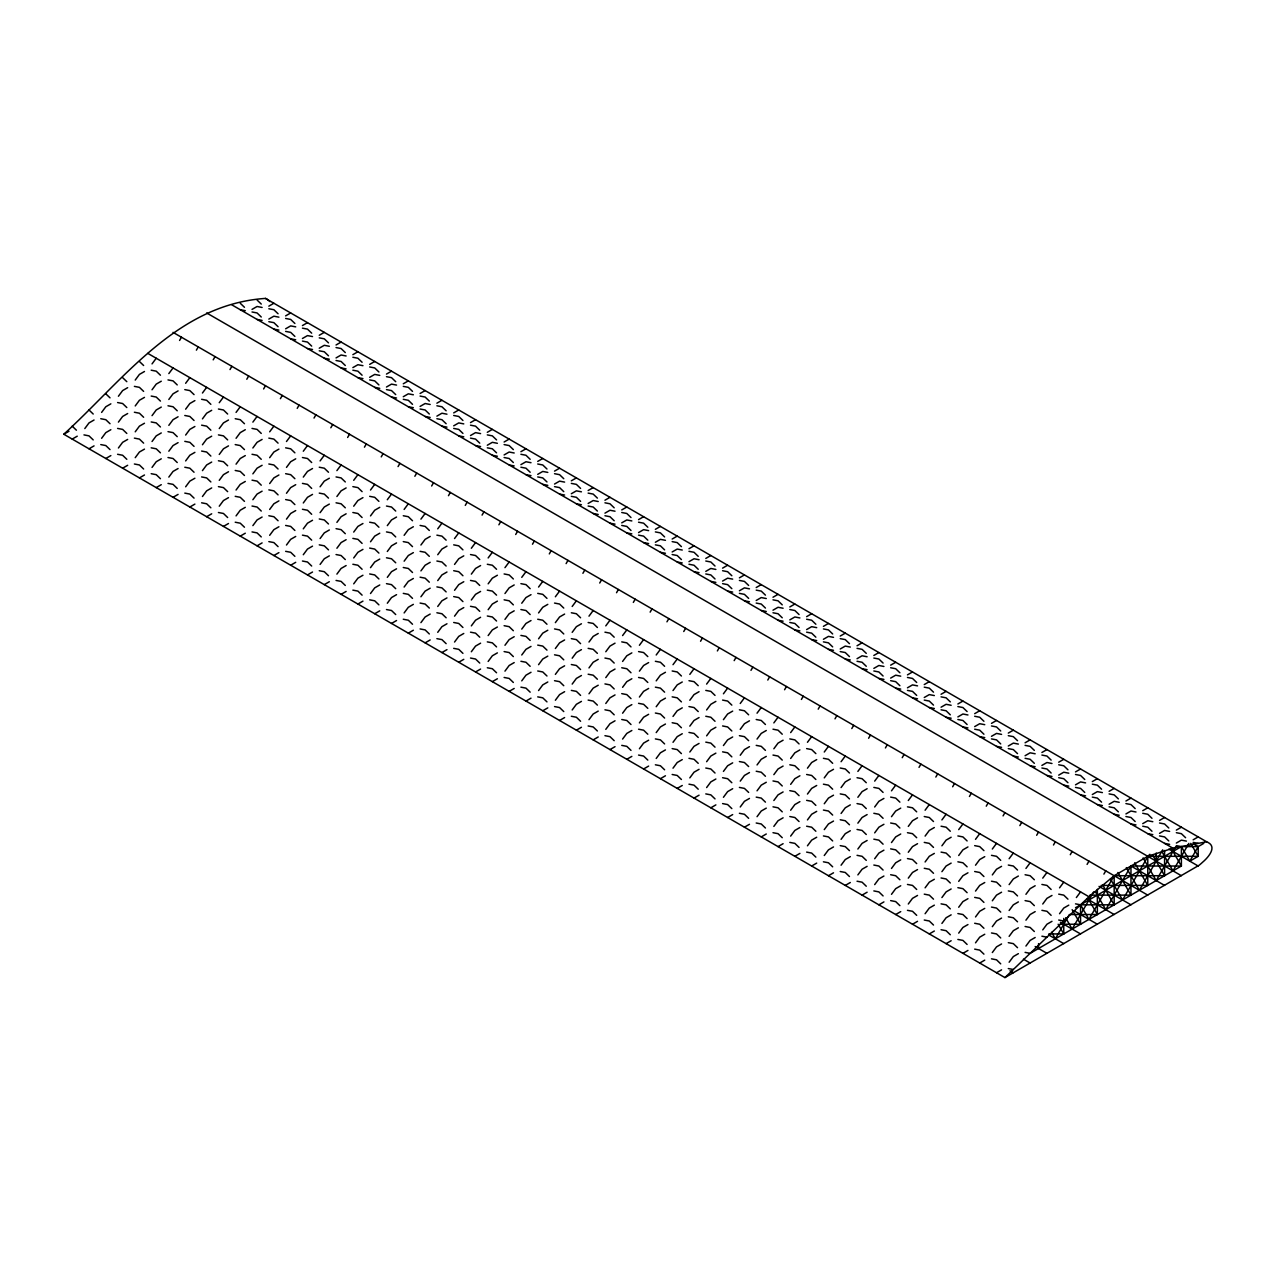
<?xml version="1.0" encoding="UTF-8"?>
<svg xmlns="http://www.w3.org/2000/svg" width="1276" height="1276" viewBox="0 0 1276 1276"><rect width="100%" height="100%" fill="white"/><g stroke="black" fill="none" stroke-linecap="round" stroke-linejoin="round"><path stroke-width="1.5" d="M179.581 340.453L181.447 337.215M196.376 350.15L198.243 346.912M213.188 359.848L215.054 356.626M229.999 369.561L231.865 366.324M246.794 379.259L248.661 376.021M263.606 388.957L265.472 385.735M280.401 398.67L282.283 395.432M297.212 408.368L299.078 405.13M314.024 418.065L315.89 414.844M330.819 427.779L332.701 424.541M347.63 437.477L349.496 434.239M364.442 447.174L366.308 443.952M381.237 456.888L383.103 453.65M398.048 466.585L399.914 463.347M414.86 476.283L416.726 473.045M431.655 485.996L433.521 482.759M448.466 495.694L450.332 492.456M465.277 505.392L467.144 502.154M482.073 515.105L483.939 511.867M498.884 524.803L500.75 521.565M515.695 534.5L517.562 531.263M532.491 544.214L534.357 540.976M549.302 553.912L551.168 550.674M566.113 563.609L567.98 560.371M582.909 573.307L584.775 570.085M599.72 583.02L601.586 579.783M616.531 592.718L618.397 589.48M633.327 602.416L635.193 599.194M650.138 612.129L652.004 608.891M666.949 621.827L668.815 618.589M683.745 631.524L685.611 628.302M700.556 641.238L702.422 638M717.367 650.935L719.233 647.698M734.163 660.633L736.029 657.411M750.974 670.347L752.84 667.109M767.785 680.044L769.651 676.806M784.58 689.742L786.447 686.52M801.392 699.455L803.258 696.217M818.203 709.153L820.069 705.915M834.998 718.851L836.865 715.629M851.81 728.564L853.676 725.326M868.605 738.262L870.487 735.024M885.416 747.959L887.283 744.737M902.228 757.673L904.094 754.435M919.023 767.37L920.905 764.133M935.834 777.068L937.7 773.846M952.646 786.782L954.512 783.544M969.441 796.479L971.307 793.241M986.252 806.177L988.118 802.939M1003.064 815.89L1004.93 812.653M1019.859 825.588L1021.725 822.35M1036.67 835.286L1038.536 832.048M1053.482 844.999L1055.348 841.761M1070.277 854.697L1072.143 851.459M1087.088 864.394L1088.954 861.156M1093.628 891.892L1072.143 929.087L1065.62 917.763M1103.899 874.108L1105.766 870.87M269.954 301.63L266.923 299.11A45.84 26.461 -60 0 0 265.472 298.409C177.157 304.422 123.931 379.323 63.8 434.239L1004.93 977.591L1199.233 865.176A56.128 32.41 -60 0 0 1202.63 862.193C1207.686 857.919 1217.416 847.328 1208.053 842.463A45.84 26.461 -60 0 0 1206.602 841.761L1172.979 848.221L1147.778 856.308L1114.171 875.719L1088.954 919.374L1080.549 904.828L1075.508 903.855M1162.707 849.848L1139.372 890.265L1126.309 867.632M1175.786 846.61L1156.184 880.568L1143.105 857.935M1188.865 843.372L1172.979 870.87L1161.782 851.459M1176.344 845.637L1181.385 846.61L1189.79 861.156L1198.196 846.61L1203.794 843.372M84.806 428.576L89.001 422.914L94.057 420.011M101.617 412.403L105.812 406.757L110.852 403.838M118.413 396.246L122.624 390.584L127.664 387.665M135.224 380.073L139.419 374.41L144.475 371.491M152.035 363.899L156.23 358.237M101.617 438.29L105.812 432.628L110.852 429.709M118.413 422.117L122.624 416.455L127.664 413.536M135.224 405.943L139.419 400.281L144.475 397.378M152.035 389.77L156.23 384.108L161.27 381.205M168.831 373.597L173.042 367.935M118.413 447.988L122.624 442.325L127.664 439.423M135.224 431.814L139.419 426.152L144.475 423.249M152.035 415.641L156.23 409.979L161.27 407.076M168.831 399.468L173.042 393.821L178.082 390.903M185.642 383.294L189.837 377.648M135.224 457.685L139.419 452.023L144.475 449.12M152.035 441.512L156.23 435.866L161.27 432.947M168.831 425.355L173.042 419.692L178.082 416.774M185.642 409.181L189.837 403.519L194.893 400.6M202.453 393.008L206.648 387.346M152.035 467.399L156.23 461.737L161.27 458.818M168.831 451.225L173.042 445.563L178.082 442.644M185.642 435.052L189.837 429.39L194.893 426.487M202.453 418.879L206.648 413.217L211.688 410.314M219.249 402.706L223.459 397.043M168.831 477.096L173.042 471.434L178.082 468.531M185.642 460.923L189.837 455.261L194.893 452.358M202.453 444.75L206.648 439.088L211.688 436.185M219.249 428.576L223.459 422.914L228.5 420.011M236.06 412.403L240.255 406.757M185.642 486.794L189.837 481.132L194.893 478.229M202.453 470.621L206.648 464.974L211.688 462.056M219.249 454.463L223.459 448.801L228.5 445.882M236.06 438.29L240.255 432.628L245.295 429.709M252.871 422.117L257.066 416.455M202.453 496.508L206.648 490.845L211.688 487.926M219.249 480.334L223.459 474.672L228.5 471.753M236.06 464.161L240.255 458.499L245.295 455.596M252.871 447.988L257.066 442.325L262.106 439.423M269.667 431.814L273.877 426.152M219.249 506.205L223.459 500.543L228.5 497.64M236.06 490.032L240.255 484.37L245.295 481.467M252.871 473.859L257.066 468.196L262.106 465.293M269.667 457.685L273.877 452.023L278.918 449.12M286.478 441.512L290.673 435.866M236.06 515.903L240.255 510.24L245.295 507.338M252.871 499.729L257.066 494.083L262.106 491.164M269.667 483.572L273.877 477.91L278.918 474.991M286.478 467.399L290.673 461.737L295.713 458.818M303.289 451.225L307.484 445.563M252.871 525.616L257.066 519.954L262.106 517.035M269.667 509.443L273.877 503.781L278.918 500.862M286.478 493.27L290.673 487.607L295.713 484.689M303.289 477.096L307.484 471.434L312.524 468.531M320.085 460.923L324.295 455.261M269.667 535.314L273.877 529.652L278.918 526.749M286.478 519.141L290.673 513.478L295.713 510.575M303.289 502.967L307.484 497.305L312.524 494.402M320.085 486.794L324.295 481.132L329.336 478.229M336.896 470.621L341.091 464.974M286.478 545.011L290.673 539.349L295.713 536.446M303.289 528.838L307.484 523.192L312.524 520.273M320.085 512.665L324.295 507.019L329.336 504.1M336.896 496.508L341.091 490.845L346.131 487.926M353.707 480.334L357.902 474.672M303.289 554.725L307.484 549.063L312.524 546.144M320.085 538.552L324.295 532.889L329.336 529.971M336.896 522.378L341.091 516.716L346.131 513.797M353.707 506.205L357.902 500.543L362.942 497.64M370.503 490.032L374.713 484.37M320.085 564.423L324.295 558.76L329.336 555.857M336.896 548.249L341.091 542.587L346.131 539.684M353.707 532.076L357.902 526.414L362.942 523.511M370.503 515.903L374.713 510.24L379.754 507.338M387.314 499.729L391.509 494.083M336.896 574.12L341.091 568.458L346.131 565.555M353.707 557.947L357.902 552.285L362.942 549.382M370.503 541.774L374.713 536.127L379.754 533.208M387.314 525.616L391.509 519.954L396.549 517.035M404.125 509.443L408.32 503.781M353.707 583.834L357.902 578.172L362.942 575.253M370.503 567.66L374.713 561.998L379.754 559.079M387.314 551.487L391.509 545.825L396.549 542.906M404.125 535.314L408.32 529.652L413.36 526.749M420.92 519.141L425.131 513.478M370.503 593.531L374.713 587.869L379.754 584.966M387.314 577.358L391.509 571.696L396.549 568.793M404.125 561.185L408.32 555.523L413.36 552.62M420.92 545.011L425.131 539.349L430.171 536.446M437.732 528.838L441.927 523.176M387.314 603.229L391.509 597.567L396.549 594.664M404.125 587.056L408.32 581.393L413.36 578.491M420.92 570.882L425.131 565.236L430.171 562.317M437.732 554.725L441.927 549.063L446.967 546.144M454.543 538.552L458.738 532.889M404.125 612.943L408.32 607.28L413.36 604.361M420.92 596.769L425.131 591.107L430.171 588.188M437.732 580.596L441.927 574.934L446.967 572.015M454.543 564.423L458.738 558.76L463.778 555.857M471.338 548.249L475.549 542.587M420.92 622.64L425.131 616.978L430.171 614.059M437.732 606.467L441.927 600.805L446.967 597.902M454.543 590.294L458.738 584.631L463.778 581.728M471.338 574.12L475.549 568.458L480.589 565.555M488.15 557.947L492.345 552.285M437.732 632.338L441.927 626.675L446.967 623.773M454.543 616.164L458.738 610.502L463.778 607.599M471.338 599.991L475.549 594.345L480.589 591.426M488.15 583.834L492.345 578.172L497.385 575.253M504.961 567.66L509.156 561.998M454.543 642.035L458.738 636.389L463.778 633.47M471.338 625.878L475.549 620.216L480.589 617.297M488.15 609.705L492.345 604.042L497.385 601.124M504.961 593.531L509.156 587.869L514.196 584.95M521.756 577.358L525.967 571.696M471.338 651.749L475.549 646.087L480.589 643.168M488.15 635.576L492.345 629.913L497.385 627.01M504.961 619.402L509.156 613.74L514.196 610.837M521.756 603.229L525.967 597.567L531.007 594.664M538.568 587.056L542.763 581.393M488.15 661.447L492.345 655.784L497.385 652.881M504.961 645.273L509.156 639.611L514.196 636.708M521.756 629.1L525.967 623.454L531.007 620.535M538.568 612.927L542.763 607.28L547.803 604.361M555.363 596.769L559.574 591.107M504.961 671.144L509.156 665.498L514.196 662.579M521.756 654.987L525.967 649.325L531.007 646.406M538.568 638.813L542.763 633.151L547.803 630.232M555.363 622.64L559.574 616.978L564.614 614.059M572.174 606.467L576.385 600.805M521.756 680.858L525.967 675.195L531.007 672.277M538.568 664.684L542.763 659.022L547.803 656.119M555.363 648.511L559.574 642.849L564.614 639.946M572.174 632.338L576.385 626.675L581.425 623.773M588.986 616.164L593.18 610.502M538.568 690.555L542.763 684.893L547.803 681.99M555.363 674.382L559.574 668.72L564.614 665.817M572.174 658.209L576.385 652.546L581.425 649.644M588.986 642.035L593.18 636.389L598.221 633.47M605.781 625.878L609.992 620.216M555.363 700.253L559.574 694.607L564.614 691.688M572.174 684.095L576.385 678.433L581.425 675.514M588.986 667.922L593.18 662.26L598.221 659.341M605.781 651.749L609.992 646.087L615.032 643.168M622.592 635.576L626.803 629.913M572.174 709.966L576.385 704.304L581.425 701.385M588.986 693.793L593.18 688.131L598.221 685.228M605.781 677.62L609.992 671.958L615.032 669.055M622.592 661.447L626.803 655.784L631.843 652.881M639.404 645.273L643.598 639.611M588.986 719.664L593.18 714.002L598.221 711.099M605.781 703.491L609.992 697.828L615.032 694.926M622.592 687.317L626.803 681.655L631.843 678.752M639.404 671.144L643.598 665.498L648.639 662.579M656.199 654.987L660.41 649.325M605.781 729.362L609.992 723.715L615.032 720.796M622.592 713.204L626.803 707.542L631.843 704.623M639.404 697.031L643.598 691.369L648.639 688.45M656.199 680.858L660.41 675.195L665.45 672.277M673.01 664.684L677.205 659.022M622.592 739.075L626.803 733.413L631.843 730.494M639.404 722.902L643.598 717.24L648.639 714.321M656.199 706.729L660.41 701.066L665.45 698.163M673.01 690.555L677.205 684.893L682.261 681.99M689.822 674.382L694.016 668.72M639.404 748.773L643.598 743.111L648.639 740.208M656.199 732.599L660.41 726.937L665.45 724.034M673.01 716.426L677.205 710.764L682.261 707.861M689.822 700.253L694.016 694.607L699.057 691.688M706.617 684.095L710.828 678.433M656.199 758.47L660.41 752.808L665.45 749.905M673.01 742.297L677.205 736.651L682.261 733.732M689.822 726.14L694.016 720.477L699.057 717.559M706.617 709.966L710.828 704.304L715.868 701.385M723.428 693.793L727.623 688.131M673.01 768.184L677.205 762.522L682.261 759.603M689.822 752.011L694.016 746.348L699.057 743.43M706.617 735.837L710.828 730.175L715.868 727.272M723.428 719.664L727.623 714.002L732.679 711.099M740.24 703.491L744.434 697.828M689.822 777.881L694.016 772.219L699.057 769.316M706.617 761.708L710.828 756.046L715.868 753.143M723.428 745.535L727.623 739.873L732.679 736.97M740.24 729.362L744.434 723.715L749.475 720.796M757.035 713.188L761.246 707.542M706.617 787.579L710.828 781.917L715.868 779.014M723.428 771.406L727.623 765.76L732.679 762.841M740.24 755.248L744.434 749.586L749.475 746.667M757.035 739.075L761.246 733.413L766.286 730.494M773.846 722.902L778.041 717.24M723.428 797.293L727.623 791.63L732.679 788.712M740.24 781.119L744.434 775.457L749.475 772.538M757.035 764.946L761.246 759.284L766.286 756.381M773.846 748.773L778.041 743.111L783.097 740.208M790.657 732.599L794.852 726.937M740.24 806.99L744.434 801.328L749.475 798.425M757.035 790.817L761.246 785.155L766.286 782.252M773.846 774.644L778.041 768.981L783.097 766.078M790.657 758.47L794.852 752.808L799.893 749.905M807.453 742.297L811.664 736.651M757.035 816.688L761.246 811.026L766.286 808.123M773.846 800.515L778.041 794.868L783.097 791.949M790.657 784.357L794.852 778.695L799.893 775.776M807.453 768.184L811.664 762.522L816.704 759.603M824.264 752.011L828.459 746.348M773.846 826.401L778.041 820.739L783.097 817.82M790.657 810.228L794.852 804.566L799.893 801.647M807.453 794.055L811.664 788.393L816.704 785.49M824.264 777.881L828.459 772.219L833.515 769.316M841.075 761.708L845.27 756.046M790.657 836.099L794.852 830.437L799.893 827.534M807.453 819.926L811.664 814.263L816.704 811.361M824.264 803.752L828.459 798.09L833.515 795.187M841.075 787.579L845.27 781.917L850.31 779.014M857.871 771.406L862.082 765.76M807.453 845.797L811.664 840.134L816.704 837.231M824.264 829.623L828.459 823.977L833.515 821.058M841.075 813.466L845.27 807.804L850.31 804.885M857.871 797.293L862.082 791.63L867.122 788.712M874.682 781.119L878.877 775.457M824.264 855.51L828.459 849.848L833.515 846.929M841.075 839.337L845.27 833.675L850.31 830.756M857.871 823.164L862.082 817.501L867.122 814.582M874.682 806.99L878.877 801.328L883.917 798.425M891.493 790.817L895.688 785.155M841.075 865.208L845.27 859.545L850.31 856.643M857.871 849.034L862.082 843.372L867.122 840.469M874.682 832.861L878.877 827.199L883.917 824.296M891.493 816.688L895.688 811.026L900.728 808.123M908.289 800.515L912.5 794.868M857.871 874.905L862.082 869.243L867.122 866.34M874.682 858.732L878.877 853.086L883.917 850.167M891.493 842.559L895.688 836.912L900.728 833.994M908.289 826.401L912.5 820.739L917.54 817.82M925.1 810.228L929.295 804.566M874.682 884.619L878.877 878.957L883.917 876.038M891.493 868.446L895.688 862.783L900.728 859.865M908.289 852.272L912.5 846.61L917.54 843.691M925.1 836.099L929.295 830.437L934.335 827.534M941.911 819.926L946.106 814.263M891.493 894.317L895.688 888.654L900.728 885.751M908.289 878.143L912.5 872.481L917.54 869.578M925.1 861.97L929.295 856.308L934.335 853.405M941.911 845.797L946.106 840.134L951.146 837.231M958.707 829.623L962.917 823.977M908.289 904.014L912.5 898.352L917.54 895.449M925.1 887.841L929.295 882.179L934.335 879.276M941.911 871.668L946.106 866.021L951.146 863.102M958.707 855.51L962.917 849.848L967.958 846.929M975.518 839.337L979.713 833.675M925.1 913.728L929.295 908.065L934.335 905.147M941.911 897.554L946.106 891.892L951.146 888.973M958.707 881.381L962.917 875.719L967.958 872.8M975.518 865.208L979.713 859.545L984.753 856.643M992.329 849.034L996.524 843.372M941.911 923.425L946.106 917.763L951.146 914.844M958.707 907.252L962.917 901.59L967.958 898.687M975.518 891.079L979.713 885.416L984.753 882.513M992.329 874.905L996.524 869.243L1001.564 866.34M1009.125 858.732L1013.335 853.07M958.707 933.123L962.917 927.461L967.958 924.558M975.518 916.95L979.713 911.287L984.753 908.384M992.329 900.776L996.524 895.13L1001.564 892.211M1009.125 884.619L1013.335 878.957L1018.376 876.038M1025.936 868.446L1030.131 862.783M975.518 942.836L979.713 937.174L984.753 934.255M992.329 926.663L996.524 921.001L1001.564 918.082M1009.125 910.49L1013.335 904.828L1018.376 901.909M1025.936 894.317L1030.131 888.654L1035.171 885.751M1042.747 878.143L1046.942 872.481M992.329 952.534L996.524 946.872L1001.564 943.953M1009.125 936.361L1013.335 930.698L1018.376 927.796M1025.936 920.187L1030.131 914.525L1035.171 911.622M1042.747 904.014L1046.942 898.352L1051.982 895.449M1059.543 887.841L1063.753 882.179M1009.125 962.232L1013.335 956.569L1018.376 953.666M1025.936 946.058L1030.131 940.396L1035.171 937.493M1042.747 929.885L1046.942 924.239L1051.982 921.32M1059.543 913.728L1063.753 908.065L1068.794 905.147M1076.354 897.554L1080.549 891.892M1004.93 977.591L1088.954 896.741L1114.171 875.719L1164.589 875.719L1164.589 850.486M1148.304 855.813L1122.561 899.979L1110.423 878.957M1148.831 855.303L1149.883 854.298M252.026 309.398L257.066 306.495L262.106 307.452M268.837 306.16L273.877 303.257M63.8 434.239L68.984 431.256M268.837 319.096L273.877 316.193L278.918 317.166M72.206 439.088L77.246 436.185M285.633 315.874L290.673 312.955M285.633 328.809L290.673 325.89L295.713 326.863M89.001 448.801L94.057 445.882M302.444 325.571L307.484 322.653M302.444 338.507L307.484 335.604L312.524 336.561M105.812 458.499L110.852 455.596M319.255 335.269L324.295 332.366M319.255 348.204L324.295 345.302L329.336 346.274M122.624 468.196L127.664 465.293M336.051 344.983L341.091 342.064M336.051 357.918L341.091 354.999L346.131 355.972M139.419 477.91L144.475 474.991M352.862 354.68L357.902 351.761M352.862 367.616L357.902 364.713L362.942 365.67M156.23 487.607L161.27 484.689M369.673 364.378L374.713 361.475M369.673 377.313L374.713 374.41L379.754 375.383M173.042 497.305L178.082 494.402M386.469 374.091L391.509 371.172M386.469 387.027L391.509 384.108L396.549 385.081M189.837 507.019L194.893 504.1M403.28 383.789L408.32 380.87M403.28 396.724L408.32 393.821L413.36 394.778M206.648 516.716L211.688 513.797M420.091 393.486L425.131 390.584M420.091 406.422L425.131 403.519L430.171 404.492M223.459 526.414L228.5 523.511M436.886 403.2L441.927 400.281M436.886 416.135L441.927 413.217L446.967 414.19M240.255 536.127L245.295 533.208M453.698 412.898L458.738 409.979M453.698 425.833L458.738 422.914L463.778 423.887M257.066 545.825L262.106 542.906M470.509 422.595L475.549 419.692M470.509 435.531L475.549 432.628L480.589 433.601M273.877 555.523L278.918 552.62M487.304 432.309L492.345 429.39M487.304 445.244L492.345 442.325L497.385 443.298M290.673 565.236L295.713 562.317M504.116 442.006L509.156 439.088M504.116 454.942L509.156 452.023L514.196 452.996M307.484 574.934L312.524 572.015M520.911 451.704L525.967 448.801M520.911 464.639L525.967 461.737L531.007 462.71M324.295 584.631L329.336 581.728M537.722 461.418L542.763 458.499M537.722 474.353L542.763 471.434L547.803 472.407M341.091 594.345L346.131 591.426M554.534 471.115L559.574 468.196M554.534 484.051L559.574 481.132L564.614 482.105M357.902 604.042L362.942 601.124M571.329 480.813L576.385 477.91M571.329 493.748L576.385 490.845L581.425 491.818M374.713 613.74L379.754 610.837M588.14 490.51L593.18 487.607M588.14 503.462L593.18 500.543L598.221 501.516M391.509 623.454L396.549 620.535M604.952 500.224L609.992 497.305M604.952 513.159L609.992 510.24L615.032 511.213M408.32 633.151L413.36 630.232M621.747 509.921L626.803 507.019M621.747 522.857L626.803 519.954L631.843 520.927M425.131 642.849L430.171 639.946M638.558 519.619L643.598 516.716M638.558 532.57L643.598 529.652L648.639 530.625M441.927 652.546L446.967 649.644M655.37 529.333L660.41 526.414M655.37 542.268L660.41 539.349L665.45 540.322M458.738 662.26L463.778 659.341M672.165 539.03L677.205 536.127M672.165 551.966L677.205 549.063L682.261 550.036M475.549 671.958L480.589 669.055M688.976 548.728L694.016 545.825M688.976 561.679L694.016 558.76L699.057 559.733M492.345 681.655L497.385 678.752M705.788 558.441L710.828 555.523M705.788 571.377L710.828 568.458L715.868 569.431M509.156 691.369L514.196 688.45M722.583 568.139L727.623 565.236M722.583 581.074L727.623 578.172L732.679 579.129M525.967 701.066L531.007 698.163M739.394 577.837L744.434 574.934M739.394 590.772L744.434 587.869L749.475 588.842M542.763 710.764L547.803 707.861M756.205 587.55L761.246 584.631M756.205 600.486L761.246 597.567L766.286 598.54M559.574 720.477L564.614 717.559M773.001 597.248L778.041 594.345M773.001 610.183L778.041 607.28L783.097 608.237M576.385 730.175L581.425 727.272M789.812 606.945L794.852 604.042M789.812 619.881L794.852 616.978L799.893 617.951M593.18 739.873L598.221 736.97M806.623 616.659L811.664 613.74M806.623 629.594L811.664 626.675L816.704 627.648M609.992 749.586L615.032 746.667M823.419 626.356L828.459 623.454M823.419 639.292L828.459 636.389L833.515 637.346M626.803 759.284L631.843 756.381M840.23 636.054L845.27 633.151M840.23 648.99L845.27 646.087L850.31 647.06M643.598 768.981L648.639 766.078M857.041 645.768L862.082 642.849M857.041 658.703L862.082 655.784L867.122 656.757M660.41 778.695L665.45 775.776M873.837 655.465L878.877 652.546M873.837 668.401L878.877 665.498L883.917 666.455M677.205 788.393L682.261 785.49M890.648 665.163L895.688 662.26M890.648 678.098L895.688 675.195L900.728 676.168M694.016 798.09L699.057 795.187M907.459 674.876L912.5 671.958M907.459 687.812L912.5 684.893L917.54 685.866M710.828 807.804L715.868 804.885M924.255 684.574L929.295 681.655M924.255 697.509L929.295 694.607L934.335 695.564M727.623 817.501L732.679 814.582M941.066 694.272L946.106 691.369M941.066 707.207L946.106 704.304L951.146 705.277M744.434 827.199L749.475 824.296M957.877 703.985L962.917 701.066M957.877 716.921L962.917 714.002L967.958 714.975M761.246 836.912L766.286 833.994M974.673 713.683L979.713 710.764M974.673 726.618L979.713 723.715L984.753 724.672M778.041 846.61L783.097 843.691M991.484 723.38L996.524 720.477M991.484 736.316L996.524 733.413L1001.564 734.386M794.852 856.308L799.893 853.405M1008.295 733.094L1013.335 730.175M1008.295 746.029L1013.335 743.111L1018.376 744.083M811.664 866.021L816.704 863.102M1025.091 742.791L1030.131 739.873M1025.091 755.727L1030.131 752.808L1035.171 753.781M828.459 875.719L833.515 872.8M1041.902 752.489L1046.942 749.586M1041.902 765.425L1046.942 762.522L1051.982 763.495M845.27 885.416L850.31 882.513M1058.713 762.203L1063.753 759.284M1058.713 775.138L1063.753 772.219L1068.794 773.192M862.082 895.13L867.122 892.211M1075.508 771.9L1080.549 768.981M1075.508 784.836L1080.549 781.917L1085.589 782.89M878.877 904.828L883.917 901.909M1092.32 781.598L1097.36 778.695M1092.32 794.533L1097.36 791.63L1102.4 792.603M895.688 914.525L900.728 911.622M1109.115 791.311L1114.171 788.393M1109.115 804.247L1114.171 801.328L1119.212 802.301M912.5 924.239L917.54 921.32M1125.926 801.009L1130.967 798.09M1125.926 813.944L1130.967 811.026L1136.007 811.999M929.295 933.936L934.335 931.017M1142.738 810.707L1147.778 807.804M1142.738 823.642L1147.778 820.739L1152.818 821.712M946.106 943.634L951.146 940.731M1159.533 820.404L1164.589 817.501M1159.533 833.356L1164.589 830.437L1169.629 831.41M962.917 953.347L967.958 950.429M1176.344 830.118L1181.385 827.199M1176.344 843.053L1181.385 840.134L1186.425 841.107M979.713 963.045L984.753 960.126M1075.508 907.73L1181.385 846.61L1198.196 846.61L1198.196 856.308L1189.79 861.156M1193.156 839.815L1198.196 836.912M996.524 972.743L1001.564 969.84M1101.092 885.416L1147.778 885.416L1147.778 856.308L1198.196 856.308L1190.731 843.372M1089.895 895.13L1130.967 895.13L1130.967 866.021L1181.385 866.021L1181.385 846.61M1114.171 875.719L1114.171 904.828L1080.549 904.828L1080.549 924.239L1060.005 924.239M1097.36 889.308L1097.36 914.525L1069.352 914.525L1055.348 938.785L1051.615 932.309M1048.808 933.936L1063.753 933.936L1063.753 918.417M268.837 308.76L273.877 309.717L278.072 313.768M240.255 309.717L245.295 310.69M252.026 311.982L257.066 312.955L261.261 317.006M285.633 318.458L290.673 319.431L294.884 323.466M257.066 319.431L262.106 320.404M268.837 321.696L273.877 322.653L278.072 326.704M302.444 328.155L307.484 329.128L311.679 333.164M273.877 329.128L278.918 330.101M285.633 331.393L290.673 332.366L294.884 336.401M319.255 337.869L324.295 338.826L328.49 342.877M290.673 338.826L295.713 339.799M302.444 341.091L307.484 342.064L311.679 346.115M336.051 347.566L341.091 348.539L345.302 352.575M307.484 348.539L312.524 349.496M319.255 350.804L324.295 351.761L328.49 355.813M352.862 357.264L357.902 358.237L362.097 362.272M324.295 358.237L329.336 359.21M336.051 360.502L341.091 361.475L345.302 365.51M369.673 366.962L374.713 367.935L378.908 371.986M341.091 367.935L346.131 368.908M352.862 370.2L357.902 371.172L362.097 375.224M386.469 376.675L391.509 377.648L395.719 381.684M369.673 379.913L374.713 380.87L378.908 384.921M403.28 386.373L408.32 387.346L412.515 391.381M357.902 377.648L362.942 378.605M374.713 387.346L379.754 388.319M386.469 389.611L391.509 390.584L395.719 394.619M420.091 396.07L425.131 397.043L429.326 401.095M391.509 397.043L396.549 398.016M403.28 399.308L408.32 400.281L412.515 404.332M436.886 405.784L441.927 406.757L446.137 410.792M408.32 406.757L413.36 407.714M420.091 409.022L425.131 409.979L429.326 414.03M453.698 415.482L458.738 416.455L462.933 420.49M425.131 416.455L430.171 417.427M436.886 418.719L441.927 419.692L446.137 423.728M470.509 425.179L475.549 426.152L479.744 430.203M151.19 370.2L156.23 371.172L160.441 375.224M441.927 426.152L446.967 427.125M453.698 428.417L458.738 429.39L462.933 433.425M487.304 434.893L492.345 435.866L496.555 439.901M168.001 379.913L173.042 380.87L177.236 384.921M458.738 435.866L463.778 436.823M470.509 438.131L475.549 439.088L479.744 443.139M504.116 444.59L509.156 445.563L513.351 449.599M184.797 389.611L189.837 390.584L194.048 394.619M475.549 445.563L480.589 446.536M487.304 447.828L492.345 448.801L496.555 452.836M520.911 454.288L525.967 455.261L530.162 459.312M134.379 386.373L139.419 387.346L143.63 391.381M201.608 399.308L206.648 400.281L210.859 404.332M492.345 455.261L497.385 456.234M504.116 457.526L509.156 458.499L513.351 462.534M537.722 464.001L542.763 464.974L546.973 469.01M151.19 396.07L156.23 397.043L160.441 401.095M218.419 409.022L223.459 409.979L227.654 414.03M509.156 464.974L514.196 465.931M520.911 467.223L525.967 468.196L530.162 472.248M554.534 473.699L559.574 474.672L563.769 478.707M168.001 405.784L173.042 406.757L177.236 410.792M235.215 418.719L240.255 419.692L244.466 423.728M525.967 474.672L531.007 475.645M537.722 476.937L542.763 477.91L546.973 481.945M571.329 483.397L576.385 484.37L580.58 488.421M117.583 402.546L122.624 403.519L126.818 407.554M184.797 415.482L189.837 416.455L194.048 420.49M252.026 428.417L257.066 429.39L261.261 433.425M542.763 484.37L547.803 485.343M554.534 486.635L559.574 487.607L563.769 491.643M588.14 493.11L593.18 494.083L597.391 498.118M134.379 412.244L139.419 413.217L143.63 417.268M201.608 425.179L206.648 426.152L210.859 430.203M268.837 438.131L273.877 439.088L278.072 443.139M559.574 494.083L564.614 495.04M571.329 496.332L576.385 497.305L580.58 501.356M604.952 502.808L609.992 503.781L614.187 507.816M151.19 421.957L156.23 422.914L160.441 426.966M218.419 434.893L223.459 435.866L227.654 439.901M285.633 447.828L290.673 448.801L294.884 452.836M576.385 503.781L581.425 504.754M588.14 506.046L593.18 507.019L597.391 511.054M621.747 512.505L626.803 513.478L630.998 517.53M100.772 418.719L105.812 419.692L110.023 423.728M168.001 431.655L173.042 432.628L177.236 436.663M235.215 444.59L240.255 445.563L244.466 449.599M302.444 457.526L307.484 458.499L311.679 462.534M593.18 513.478L598.221 514.451M604.952 515.743L609.992 516.716L614.187 520.752M638.558 522.219L643.598 523.176L647.809 527.227M117.583 428.417L122.624 429.39L126.818 433.441M184.797 441.352L189.837 442.325L194.048 446.377M252.026 454.288L257.066 455.261L261.261 459.312M319.255 467.223L324.295 468.196L328.49 472.248M609.992 523.176L615.032 524.149M621.747 525.441L626.803 526.414L630.998 530.465M655.37 531.917L660.41 532.889L664.605 536.925M134.379 438.131L139.419 439.088L143.63 443.139M201.608 451.066L206.648 452.023L210.859 456.074M268.837 464.001L273.877 464.974L278.072 469.01M336.051 476.937L341.091 477.91L345.302 481.945M626.803 532.889L631.843 533.862M638.558 535.154L643.598 536.127L647.809 540.163M672.165 541.614L677.205 542.587L681.416 546.638M83.961 434.893L89.001 435.866L93.212 439.901M151.19 447.828L156.23 448.801L160.441 452.836M218.419 460.764L223.459 461.737L227.654 465.772M285.633 473.699L290.673 474.672L294.884 478.707M352.862 486.635L357.902 487.607L362.097 491.643M643.598 542.587L648.639 543.56M655.37 544.852L660.41 545.825L664.605 549.86M688.976 551.328L694.016 552.285L698.227 556.336M100.772 444.59L105.812 445.563L110.023 449.599M168.001 457.526L173.042 458.499L177.236 462.534M235.215 470.461L240.255 471.434L244.466 475.485M302.444 483.397L307.484 484.37L311.679 488.421M369.673 496.332L374.713 497.305L378.908 501.356M660.41 552.285L665.45 553.258M672.165 554.55L677.205 555.523L681.416 559.574M705.788 561.025L710.828 561.998L715.023 566.034M117.583 454.288L122.624 455.261L126.818 459.312M184.797 467.239L189.837 468.196L194.048 472.248M252.026 480.175L257.066 481.132L261.261 485.183M319.255 493.11L324.295 494.083L328.49 498.118M386.469 506.046L391.509 507.019L395.719 511.054M677.205 561.998L682.261 562.971M688.976 564.263L694.016 565.236L698.227 569.271M722.583 570.723L727.623 571.696L731.834 575.747M134.379 464.001L139.419 464.974L143.63 469.01M201.608 476.937L206.648 477.91L210.859 481.945M268.837 489.872L273.877 490.845L278.072 494.881M336.051 502.808L341.091 503.781L345.302 507.816M403.28 515.743L408.32 516.716L412.515 520.752M694.016 571.696L699.057 572.669M705.788 573.961L710.828 574.934L715.023 578.969M739.394 580.436L744.434 581.393L748.645 585.445M151.19 473.699L156.23 474.672L160.441 478.707M218.419 486.635L223.459 487.607L227.654 491.643M285.633 499.57L290.673 500.543L294.884 504.594M352.862 512.505L357.902 513.478L362.097 517.53M420.091 525.441L425.131 526.414L429.326 530.465M710.828 581.393L715.868 582.366M722.583 583.658L727.623 584.631L731.834 588.683M756.205 590.134L761.246 591.107L765.44 595.142M168.001 483.397L173.042 484.37L177.236 488.421M235.215 496.332L240.255 497.305L244.466 501.356M302.444 509.284L307.484 510.24L311.679 514.292M369.673 522.219L374.713 523.176L378.908 527.227M436.886 535.154L441.927 536.127L446.137 540.163M727.623 591.107L732.679 592.08M739.394 593.372L744.434 594.345L748.645 598.38M773.001 599.832L778.041 600.805L782.252 604.856M184.797 493.11L189.837 494.083L194.048 498.118M252.026 506.046L257.066 507.019L261.261 511.054M319.255 518.981L324.295 519.954L328.49 523.989M386.469 531.917L391.509 532.889L395.719 536.925M453.698 544.852L458.738 545.825L462.933 549.86M744.434 600.805L749.475 601.778M756.205 603.07L761.246 604.042L765.44 608.078M789.812 609.545L794.852 610.502L799.063 614.553M201.608 502.808L206.648 503.781L210.859 507.816M268.837 515.743L273.877 516.716L278.072 520.752M336.051 528.679L341.091 529.652L345.302 533.703M403.28 541.614L408.32 542.587L412.515 546.638M470.509 554.55L475.549 555.523L479.744 559.574M761.246 610.502L766.286 611.475M773.001 612.767L778.041 613.74L782.252 617.791M806.623 619.243L811.664 620.216L815.858 624.251M218.419 512.505L223.459 513.478L227.654 517.53M285.633 525.441L290.673 526.414L294.884 530.465M352.862 538.392L357.902 539.349L362.097 543.401M420.091 551.328L425.131 552.285L429.326 556.336M487.304 564.263L492.345 565.236L496.555 569.271M778.041 620.216L783.097 621.189M789.812 622.481L794.852 623.438L799.063 627.489M823.419 628.94L828.459 629.913L832.67 633.965M235.215 522.219L240.255 523.192L244.466 527.227M302.444 535.154L307.484 536.127L311.679 540.163M369.673 548.09L374.713 549.063L378.908 553.098M436.886 561.025L441.927 561.998L446.137 566.034M504.116 573.961L509.156 574.934L513.351 578.969M794.852 629.913L799.893 630.886M806.623 632.178L811.664 633.151L815.858 637.187M840.23 638.654L845.27 639.611L849.465 643.662M252.026 531.917L257.066 532.889L261.261 536.925M319.255 544.852L324.295 545.825L328.49 549.86M386.469 557.787L391.509 558.76L395.719 562.796M453.698 570.723L458.738 571.696L462.933 575.747M520.911 583.658L525.967 584.631L530.162 588.683M811.664 639.611L816.704 640.584M823.419 641.876L828.459 642.849L832.67 646.9M857.041 648.352L862.082 649.325L866.276 653.36M268.837 541.614L273.877 542.587L278.072 546.638M336.051 554.55L341.091 555.523L345.302 559.574M403.28 567.501L408.32 568.458L412.515 572.509M470.509 580.436L475.549 581.393L479.744 585.445M537.722 593.372L542.763 594.345L546.973 598.38M828.459 649.325L833.515 650.297M840.23 651.589L845.27 652.546L849.465 656.598M873.837 658.049L878.877 659.022L883.088 663.057M285.633 551.328L290.673 552.285L294.884 556.336M352.862 564.263L357.902 565.236L362.097 569.271M420.091 577.199L425.131 578.172L429.326 582.207M487.304 590.134L492.345 591.107L496.555 595.142M554.534 603.07L559.574 604.042L563.769 608.078M845.27 659.022L850.31 659.995M857.041 661.287L862.082 662.26L866.276 666.295M890.648 667.763L895.688 668.72L899.883 672.771M302.444 561.025L307.484 561.998L311.679 566.034M369.673 573.961L374.713 574.934L378.908 578.969M436.886 586.896L441.927 587.869L446.137 591.904M504.116 599.832L509.156 600.805L513.351 604.856M571.329 612.767L576.385 613.74L580.58 617.791M862.082 668.72L867.122 669.693M873.837 670.985L878.877 671.958L883.088 676.009M907.459 677.46L912.5 678.433L916.694 682.469M319.255 570.723L324.295 571.696L328.49 575.747M386.469 583.658L391.509 584.631L395.719 588.683M453.698 596.594L458.738 597.567L462.933 601.618M520.911 609.545L525.967 610.502L530.162 614.553M588.14 622.481L593.18 623.438L597.391 627.489M878.877 678.433L883.917 679.39M890.648 680.698L895.688 681.655L899.883 685.706M924.255 687.158L929.295 688.131L933.506 692.166M336.051 580.436L341.091 581.393L345.302 585.445M403.28 593.372L408.32 594.345L412.515 598.38M470.509 606.307L475.549 607.28L479.744 611.316M537.722 619.243L542.763 620.216L546.973 624.251M604.952 632.178L609.992 633.151L614.187 637.187M895.688 688.131L900.728 689.104M907.459 690.396L912.5 691.369L916.694 695.404M941.066 696.856L946.106 697.828L950.301 701.88M352.862 590.134L357.902 591.107L362.097 595.142M420.091 603.07L425.131 604.042L429.326 608.078M487.304 616.005L492.345 616.978L496.555 621.013M554.534 628.94L559.574 629.913L563.769 633.965M621.747 641.876L626.803 642.849L630.998 646.9M912.5 697.828L917.54 698.801M924.255 700.093L929.295 701.066L933.506 705.118M957.877 706.569L962.917 707.542L967.112 711.577M369.673 599.832L374.713 600.805L378.908 604.856M436.886 612.767L441.927 613.74L446.137 617.791M504.116 625.703L509.156 626.675L513.351 630.727M571.329 638.654L576.385 639.611L580.58 643.662M638.558 651.589L643.598 652.546L647.809 656.598M929.295 707.542L934.335 708.499M941.066 709.807L946.106 710.764L950.301 714.815M974.673 716.267L979.713 717.24L983.924 721.275M386.469 609.545L391.509 610.502L395.719 614.553M453.698 622.481L458.738 623.454L462.933 627.489M520.911 635.416L525.967 636.389L530.162 640.424M588.14 648.352L593.18 649.325L597.391 653.36M655.37 661.287L660.41 662.26L664.605 666.295M946.106 717.24L951.146 718.213M957.877 719.505L962.917 720.477L967.112 724.513M991.484 725.964L996.524 726.937L1000.719 730.989M403.28 619.243L408.32 620.216L412.515 624.251M470.509 632.178L475.549 633.151L479.744 637.187M537.722 645.114L542.763 646.087L546.973 650.122M604.952 658.049L609.992 659.022L614.187 663.057M672.165 670.985L677.205 671.958L681.416 676.009M962.917 726.937L967.958 727.91M974.673 729.202L979.713 730.175L983.924 734.226M1008.295 735.678L1013.335 736.651L1017.53 740.686M420.091 628.94L425.131 629.913L429.326 633.965M487.304 641.876L492.345 642.849L496.555 646.9M554.534 654.811L559.574 655.784L563.769 659.836M621.747 667.763L626.803 668.72L630.998 672.771M688.976 680.698L694.016 681.655L698.227 685.706M979.713 736.651L984.753 737.608M991.484 738.916L996.524 739.873L1000.719 743.924M1025.091 745.375L1030.131 746.348L1034.342 750.384M436.886 638.654L441.927 639.611L446.137 643.662M504.116 651.589L509.156 652.546L513.351 656.598M571.329 664.525L576.385 665.498L580.58 669.533M638.558 677.46L643.598 678.433L647.809 682.469M705.788 690.396L710.828 691.369L715.023 695.404M996.524 746.348L1001.564 747.321M1008.295 748.613L1013.335 749.586L1017.53 753.622M1041.902 755.073L1046.942 756.046L1051.137 760.097M453.698 648.352L458.738 649.325L462.933 653.36M520.911 661.287L525.967 662.26L530.162 666.295M588.14 674.222L593.18 675.195L597.391 679.231M655.37 687.158L660.41 688.131L664.605 692.166M722.583 700.093L727.623 701.066L731.834 705.118M1013.335 756.046L1018.376 757.019M1025.091 758.311L1030.131 759.284L1034.342 763.319M1058.713 764.787L1063.753 765.76L1067.948 769.795M470.509 658.049L475.549 659.022L479.744 663.073M537.722 670.985L542.763 671.958L546.973 676.009M604.952 683.92L609.992 684.893L614.187 688.944M672.165 696.856L677.205 697.828L681.416 701.88M739.394 709.807L744.434 710.764L748.645 714.815M1030.131 765.76L1035.171 766.716M1041.902 768.024L1046.942 768.981L1051.137 773.033M1075.508 774.484L1080.549 775.457L1084.76 779.492M487.304 667.763L492.345 668.72L496.555 672.771M554.534 680.698L559.574 681.655L563.769 685.706M621.747 693.634L626.803 694.607L630.998 698.642M688.976 706.569L694.016 707.542L698.227 711.577M756.205 719.505L761.246 720.477L765.44 724.513M1046.942 775.457L1051.982 776.43M1058.713 777.722L1063.753 778.695L1067.948 782.73M1092.32 784.182L1097.36 785.155L1101.555 789.206M504.116 677.46L509.156 678.433L513.351 682.469M571.329 690.396L576.385 691.369L580.58 695.404M638.558 703.331L643.598 704.304L647.809 708.34M705.788 716.267L710.828 717.24L715.023 721.275M773.001 729.202L778.041 730.175L782.252 734.226M1063.753 785.155L1068.794 786.128M1075.508 787.42L1080.549 788.393L1084.76 792.428M1109.115 793.895L1114.171 794.868L1118.366 798.904M520.911 687.158L525.967 688.131L530.162 692.166M588.14 700.093L593.18 701.066L597.391 705.118M655.37 713.029L660.41 714.002L664.605 718.053M722.583 725.964L727.623 726.937L731.834 730.989M789.812 738.916L794.852 739.873L799.063 743.924M1080.549 794.868L1085.589 795.825M1092.32 797.117L1097.36 798.09L1101.555 802.141M1125.926 803.593L1130.967 804.566L1135.177 808.601M537.722 696.871L542.763 697.828L546.973 701.88M604.952 709.807L609.992 710.764L614.187 714.815M672.165 722.742L677.205 723.715L681.416 727.751M739.394 735.678L744.434 736.651L748.645 740.686M806.623 748.613L811.664 749.586L815.858 753.622M1097.36 804.566L1102.4 805.539M1109.115 806.831L1114.171 807.804L1118.366 811.839M1142.738 813.29L1147.778 814.263L1151.973 818.315M554.534 706.569L559.574 707.542L563.769 711.577M621.747 719.505L626.803 720.477L630.998 724.513M688.976 732.44L694.016 733.413L698.227 737.448M756.205 745.375L761.246 746.348L765.44 750.384M823.419 758.311L828.459 759.284L832.67 763.319M1114.171 814.263L1119.212 815.236M1125.926 816.528L1130.967 817.501L1135.177 821.537M1159.533 823.004L1164.589 823.977L1168.784 828.012M571.329 716.267L576.385 717.24L580.58 721.275M638.558 729.202L643.598 730.175L647.809 734.226M705.788 742.138L710.828 743.111L715.023 747.162M773.001 755.073L778.041 756.046L782.252 760.097M840.23 768.024L845.27 768.981L849.465 773.033M1130.967 823.977L1136.007 824.934M1142.738 826.226L1147.778 827.199L1151.973 831.25M1176.344 832.702L1181.385 833.675L1185.595 837.71M588.14 725.964L593.18 726.937L597.391 730.989M655.37 738.916L660.41 739.873L664.605 743.924M722.583 751.851L727.623 752.808L731.834 756.859M789.812 764.787L794.852 765.76L799.063 769.795M857.041 777.722L862.082 778.695L866.276 782.73M1147.778 833.675L1152.818 834.648M1159.533 835.94L1164.589 836.912L1168.784 840.948M1193.156 842.399L1198.196 843.372M604.952 735.678L609.992 736.651L614.187 740.686M672.165 748.613L677.205 749.586L681.416 753.622M739.394 761.549L744.434 762.522L748.645 766.557M806.623 774.484L811.664 775.457L815.858 779.492M873.837 787.42L878.877 788.393L883.088 792.428M1164.589 843.372L1169.629 844.345M621.747 745.375L626.803 746.348L630.998 750.384M688.976 758.311L694.016 759.284L698.227 763.335M756.205 771.246L761.246 772.219L765.44 776.271M823.419 784.182L828.459 785.155L832.67 789.206M890.648 797.117L895.688 798.09L899.883 802.141M638.558 755.073L643.598 756.046L647.809 760.097M705.788 768.024L710.828 768.981L715.023 773.033M773.001 780.96L778.041 781.917L782.252 785.968M840.23 793.895L845.27 794.868L849.465 798.904M907.459 806.831L912.5 807.804L916.694 811.839M655.37 764.787L660.41 765.76L664.605 769.795M722.583 777.722L727.623 778.695L731.834 782.73M789.812 790.657L794.852 791.63L799.063 795.666M857.041 803.593L862.082 804.566L866.276 808.601M924.255 816.528L929.295 817.501L933.506 821.537M672.165 774.484L677.205 775.457L681.416 779.492M739.394 787.42L744.434 788.393L748.645 792.428M806.623 800.355L811.664 801.328L815.858 805.379M873.837 813.29L878.877 814.263L883.088 818.315M941.066 826.226L946.106 827.199L950.301 831.25M688.976 784.182L694.016 785.155L698.227 789.206M756.205 797.133L761.246 798.09L765.44 802.141M823.419 810.069L828.459 811.026L832.67 815.077M890.648 823.004L895.688 823.977L899.883 828.012M957.877 835.94L962.917 836.912L967.112 840.948M705.788 793.895L710.828 794.868L715.023 798.904M773.001 806.831L778.041 807.804L782.252 811.839M840.23 819.766L845.27 820.739L849.465 824.774M907.459 832.702L912.5 833.675L916.694 837.71M974.673 845.637L979.713 846.61L983.924 850.645M722.583 803.593L727.623 804.566L731.834 808.601M789.812 816.528L794.852 817.501L799.063 821.537M857.041 829.464L862.082 830.437L866.276 834.488M924.255 842.399L929.295 843.372L933.506 847.423M991.484 855.335L996.524 856.308L1000.719 860.359M739.394 813.29L744.434 814.263L748.645 818.315M806.623 826.226L811.664 827.199L815.858 831.25M873.837 839.177L878.877 840.134L883.088 844.186M941.066 852.113L946.106 853.07L950.301 857.121M1008.295 865.048L1013.335 866.021L1017.53 870.057M756.205 823.004L761.246 823.977L765.44 828.012M823.419 835.94L828.459 836.912L832.67 840.948M890.648 848.875L895.688 849.848L899.883 853.883M957.877 861.81L962.917 862.783L967.112 866.819M1025.091 874.746L1030.131 875.719L1034.342 879.754M773.001 832.702L778.041 833.675L782.252 837.71M840.23 845.637L845.27 846.61L849.465 850.645M907.459 858.573L912.5 859.545L916.694 863.597M974.673 871.508L979.713 872.481L983.924 876.532M1041.902 884.443L1046.942 885.416L1051.137 889.468M789.812 842.399L794.852 843.372L799.063 847.423M857.041 855.335L862.082 856.308L866.276 860.359M924.255 868.286L929.295 869.243L933.506 873.294M991.484 881.222L996.524 882.179L1000.719 886.23M1058.713 894.157L1063.753 895.13L1067.948 899.165M806.623 852.113L811.664 853.086L815.858 857.121M873.837 865.048L878.877 866.021L883.088 870.057M941.066 877.984L946.106 878.957L950.301 882.992M1008.295 890.919L1013.335 891.892L1017.53 895.927M823.419 861.81L828.459 862.783L832.67 866.819M890.648 874.746L895.688 875.719L899.883 879.754M957.877 887.681L962.917 888.654L967.112 892.69M1025.091 900.617L1030.131 901.59L1034.342 905.641M840.23 871.508L845.27 872.481L849.465 876.532M907.459 884.443L912.5 885.416L916.694 889.468M974.673 897.395L979.713 898.352L983.924 902.403M1041.902 910.33L1046.942 911.287L1051.137 915.339M857.041 881.222L862.082 882.179L866.276 886.23M924.255 894.157L929.295 895.13L933.506 899.165M991.484 907.092L996.524 908.065L1000.719 912.101M1058.713 920.028L1063.753 921.001M873.837 890.919L878.877 891.892L883.088 895.927M941.066 903.855L946.106 904.828L950.301 908.863M1008.295 916.79L1013.335 917.763L1017.53 921.798M890.648 900.617L895.688 901.59L899.883 905.641M957.877 913.552L962.917 914.525L967.112 918.576M1025.091 926.488L1030.131 927.461L1034.342 931.512M907.459 910.33L912.5 911.287L916.694 915.339M974.673 923.266L979.713 924.239L983.924 928.274M1041.902 936.201L1046.942 937.174M924.255 920.028L929.295 921.001L933.506 925.036M991.484 932.963L996.524 933.936L1000.719 937.972M941.066 929.725L946.106 930.698L950.301 934.75M1008.295 942.661L1013.335 943.634L1017.53 947.685M957.877 939.439L962.917 940.396L967.112 944.447M1025.091 952.375L1030.131 953.347L1181.385 866.021L1171.113 848.221M974.673 949.137L979.713 950.11L983.924 954.145M991.484 958.834L996.524 959.807L1000.719 963.858M1008.295 968.548L1013.335 969.505M265.472 298.409L1206.602 841.761M1193.156 843.691L1198.196 846.61M231.865 304.868L1172.979 848.221L1172.979 851.459M1168.896 849.098L1198.196 866.021M206.648 312.955L1181.385 875.719M1164.589 885.416L1130.967 866.021L1105.766 909.676L1095.494 891.892M173.042 332.366L1147.778 895.13M1099.035 886.389L1130.967 904.828M147.825 353.388L1088.954 896.741L1088.954 899.979L1097.36 914.525M1087.28 899.006L1114.171 914.525M1073.834 910.649L1097.36 924.239M1060.388 922.293L1080.549 933.936M1048.617 934.909L1063.753 943.634M1035.171 946.553L1046.942 953.347M1023.416 959.169L1030.131 963.045M1009.97 970.813L1013.335 972.743M257.066 300.019L261.261 304.071M240.255 303.257L244.466 307.293M139.419 361.475L143.63 365.51M122.624 377.648L126.818 381.684M105.812 393.821L110.023 397.857M89.001 409.979L93.212 414.03M72.206 426.152L76.4 430.203M1152.451 854.697L1164.589 875.719M1134.699 862.783L1147.778 885.416M1117.904 872.481L1130.967 895.13M1102.958 885.416L1114.171 904.828M1072.143 909.676L1080.549 924.239M1058.139 924.239L1063.753 933.936M1156.184 853.07L1156.184 861.156M1038.536 943.634L1038.536 948.483"/></g></svg>
